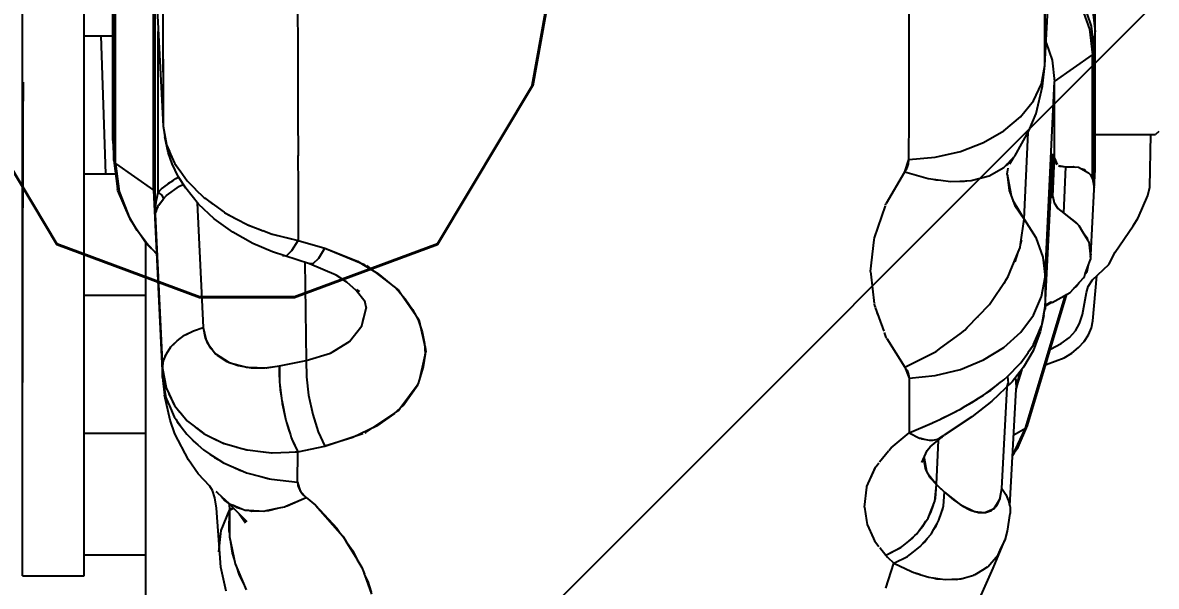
# Model space of a CAD drawing. Header units: millimetres. Extents: x 1084702 to 1166801, y 36632 to 124519.
# Drawn here: x 1102412.2 to 1102596.1, y 47321.2 to 47412.6 of the extents above; entities that cross this region are included whole.
import ezdxf

# ---------------------------------------------------------------- set-up
doc = ezdxf.new("R2010")
doc.units = ezdxf.units.MM
doc.header["$LTSCALE"] = 250
doc.linetypes.add('CENTER', pattern=[3, 2.5, -0.25, 0, -0.25])
doc.layers.get('0').update_dxf_attribs({"color": 255})
doc.layers.add('%posline', color=240, linetype='Continuous')
doc.layers.add('%symbol', color=1, linetype='Continuous')
doc.styles.add('18', font='romans', dxfattribs={"height": 180})
doc.styles.add('ROMANS', font='ROMANS.shx', dxfattribs={"height": 100})
doc.dimstyles.new('dott', dxfattribs={"dimscale": 100, "dimtxt": 150, "dimasz": 0.01, "dimexe": 0.5, "dimexo": 1, "dimgap": 1, "dimtad": 1, "dimdsep": 46, "dimtxsty": 'ROMANS', "dimcen": 1.5, "dimclrd": 1, "dimclre": 1, "dimclrt": 2, "dimazin": 2, "dimtfac": 1, "dimtmove": 2, "dimatfit": 3, "dimldrblk": 'DOT', "dimfxl": 1, "dimtvp": 100, "dimtolj": 1, "dimarcsym": 0})

# ---------------------------------------------------------------- blocks, each defined once
blk = doc.blocks.new('A$C64097268')
at = {"style": '18'}
blk.add_text('20', height=180, dxfattribs=at).set_placement((9824.56, -464.22))
blk = doc.blocks.new('_Dot')
at = {"color": 0, "linetype": 'ByBlock', "lineweight": -2}
blk.add_line((-0.5, 0), (-1, 0), dxfattribs=at)
at = {"color": 0, "linetype": 'ByBlock', "const_width": 0.5}
blk.add_lwpolyline([(-0.25, 0, 1), (0.25, 0, 1)], format="xyb", close=True, dxfattribs=at)
blk = doc.blocks.new('GENERATOR-CENTER')
for p, q in [((-2390.98, -438.84), (-2390.98, -346.96)), ((-2390.98, -438.84), (-2390.98, -346.96)), ((-2390.82, -442.09), (-2390.82, -350.22)), ((-2390.82, -442.09), (-2390.82, -350.22)), ((-2390.53, -442.57), (-2390.53, -350.69)), ((-2390.53, -442.57), (-2390.53, -350.69)), ((-2384.41, -446.9), (-2384.41, -357.48)), ((-2384.41, -446.9), (-2384.41, -357.48)), ((-2239.79, -426.7), (-2238.21, -394.72)), ((-2239.79, -426.7), (-2238.21, -394.72)), ((-2382.9, -403.25), (-2382.85, -419.77)), ((-2239.78, -420), (-2239.73, -403.48)), ((-2384.11, -450.77), (-2384.11, -411.3)), ((-2384.11, -411.3), (-2382.83, -436.5)), ((-2384.11, -450.77), (-2384.11, -411.3)), ((-2384.11, -411.3), (-2382.83, -436.5)), ((-2405.61, -435.64), (-2405.61, -413)), ((-2395.61, -435.64), (-2395.61, -413)), ((-2382.87, -414.49), (-2382.83, -435.8)), ((-2239.79, -426.7), (-2239.77, -417.32)), ((-2234, -416.74), (-2232.57, -420.79)), ((-2234, -416.74), (-2232.57, -420.79)), ((-2233.72, -416.2), (-2232.28, -420.28)), ((-2232.12, -417.01), (-2231.63, -421.22)), ((-2231.63, -421.22), (-2231.63, -415.92)), ((-2231.63, -421.22), (-2231.63, -415.92)), ((-2361, -417.68), (-2360.98, -423.26)), ((-2261.8, -423.48), (-2261.79, -417.92)), ((-2382.85, -419.77), (-2382.83, -435.8)), ((-2239.79, -426.7), (-2239.78, -420)), ((-2232.57, -420.79), (-2232.09, -424.95)), ((-2232.57, -420.79), (-2232.57, -420.79)), ((-2232.57, -420.79), (-2232.09, -424.95)), ((-2232.28, -420.28), (-2231.79, -424.48)), ((-2232.28, -420.29), (-2231.79, -424.48)), ((-2232.28, -420.29), (-2232.28, -420.29)), ((-2231.68, -420.85), (-2231.63, -421.22)), ((-2395.61, -421.85), (-2390.98, -421.85)), ((-2392.94, -421.85), (-2392.16, -444.22)), ((-2383.61, -447.28), (-2383.61, -421.17)), ((-2383.61, -447.28), (-2383.61, -421.17)), ((-2231.79, -424.48), (-2231.63, -421.22)), ((-2231.79, -424.48), (-2231.63, -421.22)), ((-2231.63, -443.16), (-2231.63, -421.22)), ((-2231.63, -443.16), (-2231.63, -421.22)), ((-2360.98, -423.24), (-2360.97, -427.76)), ((-2261.81, -427.99), (-2261.8, -423.47)), ((-2239.6, -423), (-2238.61, -425.82)), ((-2239.6, -423), (-2238.61, -425.82)), ((-2232.09, -424.95), (-2231.79, -424.48)), ((-2232.09, -424.95), (-2231.79, -424.48)), ((-2231.79, -446.44), (-2231.79, -424.48)), ((-2231.79, -446.44), (-2231.79, -424.48)), ((-2238.61, -425.82), (-2238.21, -429.28)), ((-2238.61, -425.82), (-2238.21, -429.28)), ((-2238.21, -429.28), (-2232.09, -424.95)), ((-2238.21, -429.28), (-2232.09, -424.95)), ((-2232.09, -445.06), (-2232.09, -424.95)), ((-2232.09, -445.06), (-2232.09, -424.95)), ((-2360.97, -426.94), (-2360.97, -428.33)), ((-2360.97, -427.76), (-2360.96, -430.95)), ((-2261.82, -429.24), (-2261.81, -426.83)), ((-2261.82, -432.08), (-2261.81, -427.99)), ((-2240.34, -429.63), (-2239.79, -426.7)), ((-2240.34, -429.63), (-2239.79, -426.7)), ((-2240.17, -430), (-2239.79, -426.7)), ((-2240.17, -430), (-2239.79, -426.7)), ((-2405.5, -435.64), (-2405.49, -429.38)), ((-2241.67, -432.43), (-2240.34, -429.63)), ((-2241.67, -432.43), (-2240.34, -429.63)), ((-2241.23, -434.43), (-2240.17, -430)), ((-2239.77, -460.98), (-2238.21, -429.28)), ((-2239.77, -460.98), (-2238.21, -429.28)), ((-2238.21, -441.72), (-2238.21, -429.28)), ((-2238.21, -441.72), (-2238.21, -429.28)), ((-2360.96, -430.94), (-2360.95, -434.76)), ((-2261.83, -434.99), (-2261.82, -432.07)), ((-2243.73, -435.01), (-2241.67, -432.43)), ((-2243.73, -435.01), (-2241.67, -432.43)), ((-2405.62, -492.19), (-2405.5, -435.64)), ((-2405.61, -435.65), (-2405.61, -435.64)), ((-2405.61, -497.16), (-2405.61, -435.65)), ((-2395.61, -497.16), (-2395.61, -435.64)), ((-2382.83, -435.8), (-2382.83, -436.5)), ((-2360.95, -434.76), (-2360.94, -441.3)), ((-2261.84, -441.93), (-2261.83, -434.99)), ((-2246.46, -437.29), (-2243.73, -435.01)), ((-2246.46, -437.29), (-2243.73, -435.01)), ((-2242.38, -437.25), (-2241.23, -434.43)), ((-2395.61, -440.82), (-2395.61, -436.75)), ((-2382.83, -436.5), (-2382.53, -438.24)), ((-2382.83, -436.5), (-2382.29, -439.5)), ((-2249.76, -439.18), (-2246.46, -437.29)), ((-2249.76, -439.18), (-2246.46, -437.29)), ((-2244.67, -441.35), (-2242.38, -437.25)), ((-2243.13, -451.6), (-2242.52, -437.53)), ((-2243.13, -451.6), (-2242.52, -437.53)), ((-2221.31, -437.39), (-2221.85, -437.88)), ((-2390.98, -438.84), (-2390.82, -442.09)), ((-2390.98, -438.84), (-2390.82, -442.09)), ((-2381.98, -440.78), (-2382.53, -438.24)), ((-2253.51, -440.61), (-2249.76, -439.18)), ((-2253.51, -440.61), (-2249.76, -439.18)), ((-2231.63, -437.88), (-2221.85, -437.88)), ((-2222.76, -446.41), (-2222.61, -437.88)), ((-2382.29, -439.5), (-2382.28, -439.53)), ((-2382.28, -439.52), (-2382.27, -439.55)), ((-2382.28, -439.53), (-2381.88, -440.43)), ((-2382.27, -439.55), (-2381.81, -440.59)), ((-2381.38, -442.6), (-2381.98, -440.78)), ((-2381.83, -440.54), (-2380.97, -442.5)), ((-2360.95, -441.28), (-2360.94, -446.25)), ((-2257.59, -441.53), (-2253.51, -440.61)), ((-2257.59, -441.53), (-2253.51, -440.61)), ((-2239.76, -465.74), (-2238.51, -441)), ((-2239.76, -465.74), (-2238.51, -441)), ((-2238.57, -442.44), (-2238.51, -441)), ((-2238.51, -447.91), (-2238.51, -441)), ((-2238.51, -447.91), (-2238.51, -441)), ((-2390.82, -442.09), (-2390.53, -442.57)), ((-2390.82, -442.09), (-2390.74, -442.35)), ((-2390.82, -442.09), (-2390.24, -446.69)), ((-2390.82, -442.09), (-2390.24, -446.69)), ((-2390.74, -442.35), (-2390.53, -442.57)), ((-2390.53, -442.57), (-2389.95, -447.12)), ((-2390.53, -442.57), (-2384.41, -446.9)), ((-2390.53, -442.57), (-2389.95, -447.12)), ((-2390.53, -442.57), (-2384.41, -446.9)), ((-2380.39, -444.65), (-2381.38, -442.6)), ((-2380.97, -442.5), (-2380.94, -442.54)), ((-2380.94, -442.54), (-2380.92, -442.59)), ((-2380.94, -442.55), (-2380.12, -443.7)), ((-2380.92, -442.59), (-2380.07, -443.77)), ((-2262.51, -443.89), (-2261.84, -441.93)), ((-2262.14, -443.26), (-2261.92, -442.6)), ((-2261.92, -442.6), (-2261.84, -441.93)), ((-2261.88, -442.03), (-2261.85, -442.04)), ((-2261.84, -441.93), (-2257.59, -441.53)), ((-2261.84, -441.93), (-2257.59, -441.53)), ((-2246.46, -443.23), (-2244.67, -441.35)), ((-2246.1, -442.85), (-2245.79, -442.66)), ((-2245.92, -442.74), (-2245.87, -442.61)), ((-2245.92, -442.74), (-2245.86, -442.61)), ((-2245.84, -442.69), (-2245.81, -442.55)), ((-2245.82, -442.6), (-2245.82, -442.56)), ((-2245.79, -442.66), (-2245.47, -442.19)), ((-2245.49, -442.61), (-2244.86, -441.55)), ((-2238.59, -442.65), (-2238.57, -442.44)), ((-2238.51, -447.91), (-2238.21, -441.72)), ((-2238.51, -447.91), (-2238.21, -441.72)), ((-2238.21, -441.72), (-2238, -442.55)), ((-2238.21, -441.72), (-2237.81, -442.71)), ((-2238, -442.55), (-2237.82, -442.69)), ((-2237.61, -442.87), (-2236.42, -443.11)), ((-2237.58, -442.87), (-2237.38, -443.02)), ((-2237.38, -443.02), (-2236.42, -443.11)), ((-2236.74, -450.61), (-2236.42, -443.11)), ((-2236.74, -450.61), (-2236.42, -443.11)), ((-2236.42, -443.11), (-2235.21, -443.05)), ((-2236.42, -443.11), (-2234.36, -443.16)), ((-2235.21, -443.05), (-2234.83, -443.15)), ((-2234.36, -443.16), (-2232.71, -444.05)), ((-2231.79, -446.44), (-2231.63, -443.16)), ((-2231.79, -446.44), (-2231.63, -443.16)), ((-2231.64, -443.43), (-2231.63, -443.16)), ((-2395.61, -444.22), (-2390.55, -444.22)), ((-2395.61, -445.44), (-2395.61, -444.22)), ((-2383.07, -446.68), (-2380.76, -444.97)), ((-2380.76, -444.97), (-2380.31, -444.79)), ((-2379.15, -446.58), (-2380.39, -444.65)), ((-2380.08, -443.76), (-2378.92, -445.39)), ((-2265.48, -448.98), (-2262.51, -443.89)), ((-2262.51, -443.89), (-2262.14, -443.26)), ((-2262.51, -443.89), (-2258.72, -444.98)), ((-2258.72, -444.98), (-2256.7, -445.25)), ((-2251.76, -445.33), (-2248.85, -444.57)), ((-2248.85, -444.57), (-2246.46, -443.23)), ((-2245.9, -444.31), (-2245.73, -443.32)), ((-2245.9, -444.3), (-2245.82, -443.57)), ((-2245.9, -444.31), (-2245.27, -447.75)), ((-2245.9, -444.32), (-2245.9, -444.31)), ((-2245.9, -444.32), (-2245.59, -446.93)), ((-2233.96, -443.38), (-2233.38, -443.53)), ((-2233.48, -443.64), (-2233.44, -443.52)), ((-2233.48, -443.64), (-2233.44, -443.52)), ((-2233.38, -443.53), (-2233.13, -443.82)), ((-2232.71, -444.05), (-2232.47, -444.37)), ((-2232.47, -444.37), (-2232.09, -445.06)), ((-2231.8, -446.75), (-2231.64, -443.43)), ((-2231.79, -446.69), (-2231.63, -443.43)), ((-2231.79, -446.69), (-2231.63, -443.54)), ((-2231.66, -443.63), (-2231.64, -443.56)), ((-2231.66, -443.71), (-2231.64, -443.59)), ((-2231.66, -443.71), (-2231.64, -443.59)), ((-2231.63, -443.54), (-2231.63, -443.43)), ((-2390.15, -446.93), (-2390.24, -446.69)), ((-2383.61, -447.28), (-2383.07, -446.68)), ((-2382.57, -446.31), (-2381.9, -445.69)), ((-2382.25, -447.76), (-2380.15, -446.21)), ((-2382.25, -447.76), (-2380.15, -446.21)), ((-2381.9, -445.69), (-2381.27, -445.35)), ((-2381.48, -445.46), (-2381.48, -445.5)), ((-2380.15, -446.21), (-2379.55, -445.98)), ((-2380.15, -446.21), (-2379.55, -445.98)), ((-2377.11, -449.15), (-2379.15, -446.58)), ((-2378.92, -445.39), (-2378.86, -445.44)), ((-2378.86, -445.44), (-2378.82, -445.5)), ((-2378.86, -445.45), (-2377.73, -446.56)), ((-2378.82, -445.5), (-2377.58, -446.72)), ((-2377.6, -446.7), (-2376.21, -448.07)), ((-2360.94, -445.84), (-2360.94, -446.76)), ((-2360.94, -446.25), (-2360.93, -450.06)), ((-2257.99, -445.08), (-2257.48, -445.21)), ((-2257.48, -445.21), (-2256.7, -445.25)), ((-2256.7, -445.25), (-2255.09, -445.46)), ((-2255.09, -445.46), (-2253.61, -445.4)), ((-2253.61, -445.4), (-2251.76, -445.33)), ((-2253.61, -445.4), (-2252.83, -445.44)), ((-2253.6, -445.4), (-2253.6, -445.4)), ((-2252.83, -445.44), (-2252.43, -445.35)), ((-2245.79, -445.27), (-2245.73, -445.26)), ((-2232.33, -457.34), (-2231.8, -446.75)), ((-2232.09, -445.06), (-2231.79, -446.44)), ((-2232.09, -445.06), (-2231.79, -446.44)), ((-2231.8, -446.75), (-2231.79, -446.44)), ((-2231.8, -446.75), (-2231.79, -446.44)), ((-2231.8, -446.74), (-2231.79, -446.69)), ((-2231.79, -446.44), (-2231.79, -446.44)), ((-2223.1, -447.75), (-2222.76, -446.41)), ((-2388.3, -451.33), (-2390.15, -446.93)), ((-2389.95, -447.12), (-2388.24, -451.53)), ((-2389.95, -447.12), (-2388.24, -451.53)), ((-2384.41, -446.9), (-2382.91, -477.26)), ((-2384.41, -446.9), (-2382.91, -477.26)), ((-2384.05, -449.64), (-2383.88, -448.48)), ((-2383.88, -448.48), (-2383.61, -447.28)), ((-2383.61, -447.28), (-2383.01, -447.72)), ((-2383.61, -447.28), (-2383.01, -447.72)), ((-2383.53, -449.34), (-2382.74, -448.31)), ((-2383.5, -449.28), (-2382.74, -448.31)), ((-2383.01, -447.72), (-2382.74, -448.31)), ((-2383.01, -447.72), (-2382.74, -448.31)), ((-2382.74, -448.31), (-2382.25, -447.76)), ((-2382.74, -448.31), (-2382.25, -447.76)), ((-2376.21, -448.07), (-2376.14, -448.13)), ((-2376.14, -448.12), (-2376.08, -448.18)), ((-2376.13, -448.13), (-2374.75, -449.13)), ((-2376.08, -448.18), (-2374.47, -449.33)), ((-2245.59, -446.93), (-2244.65, -449.37)), ((-2245.51, -447.14), (-2245.39, -447.13)), ((-2245.4, -447.42), (-2245.34, -447.41)), ((-2245.4, -447.42), (-2245.33, -447.42)), ((-2245.4, -447.43), (-2245.33, -447.42)), ((-2244.97, -448.55), (-2243.13, -451.6)), ((-2244.96, -448.57), (-2244.96, -448.57)), ((-2244.96, -448.57), (-2244.96, -448.57)), ((-2238.87, -448.16), (-2238.51, -447.91)), ((-2238.87, -448.16), (-2238.51, -447.91)), ((-2238.51, -447.91), (-2238.3, -448.92)), ((-2238.51, -447.91), (-2238.3, -448.92)), ((-2224.69, -451.39), (-2223.1, -447.75)), ((-2384.11, -450.77), (-2383.61, -449.44)), ((-2384.11, -450.77), (-2384.05, -449.64)), ((-2384.11, -450.77), (-2383.94, -450.06)), ((-2383.98, -450.23), (-2383.96, -450.39)), ((-2383.98, -450.23), (-2383.96, -450.39)), ((-2383.94, -450.06), (-2383.64, -449.54)), ((-2383.61, -449.44), (-2383.55, -449.36)), ((-2383.55, -449.37), (-2383.5, -449.28)), ((-2377.3, -448.95), (-2376.33, -469.13)), ((-2377.3, -448.95), (-2376.33, -469.13)), ((-2374.55, -451.54), (-2377.11, -449.15)), ((-2374.49, -449.32), (-2372.94, -450.46)), ((-2372.94, -450.46), (-2372.86, -450.5)), ((-2372.86, -450.49), (-2372.79, -450.54)), ((-2372.85, -450.5), (-2371.18, -451.4)), ((-2360.93, -450.06), (-2360.93, -451.33)), ((-2267.46, -454.62), (-2265.67, -449.41)), ((-2265.81, -449.72), (-2265.78, -449.72)), ((-2265.64, -449.32), (-2265.58, -449.16)), ((-2265.58, -449.16), (-2265.52, -449.05)), ((-2244.65, -449.37), (-2243.13, -451.6)), ((-2238.3, -448.92), (-2237.7, -449.84)), ((-2238.3, -448.92), (-2237.7, -449.84)), ((-2238.28, -448.95), (-2238.28, -448.95)), ((-2238.08, -449.27), (-2238.07, -449.27)), ((-2237.7, -449.84), (-2236.74, -450.61)), ((-2237.7, -449.84), (-2236.74, -450.61)), ((-2237.56, -449.82), (-2237.56, -449.81)), ((-2387.03, -453.44), (-2388.3, -451.33)), ((-2388.24, -451.53), (-2385.44, -455.66)), ((-2388.24, -451.53), (-2385.44, -455.66)), ((-2384.11, -450.77), (-2382.9, -475.77)), ((-2384.11, -450.77), (-2382.9, -475.77)), ((-2371.49, -453.71), (-2374.55, -451.54)), ((-2372.79, -450.54), (-2370.84, -451.58)), ((-2370.84, -451.58), (-2369.21, -452.45)), ((-2360.93, -451.33), (-2360.93, -455.03)), ((-2243.73, -455.69), (-2243.13, -451.6)), ((-2243.13, -451.6), (-2241.28, -454.58)), ((-2243.13, -451.6), (-2241.28, -454.58)), ((-2236.74, -450.61), (-2234.53, -452.4)), ((-2236.74, -450.61), (-2234.7, -452.17)), ((-2236, -451.17), (-2235.97, -451.23)), ((-2234.7, -452.17), (-2234.53, -452.4)), ((-2225.49, -452.67), (-2224.69, -451.39)), ((-2385.54, -455.42), (-2387.03, -453.44)), ((-2368.27, -455.52), (-2371.49, -453.71)), ((-2369.21, -452.45), (-2369.14, -452.48)), ((-2369.15, -452.48), (-2369.09, -452.51)), ((-2369.13, -452.48), (-2366.96, -453.31)), ((-2369.09, -452.51), (-2366.59, -453.45)), ((-2366.63, -453.44), (-2365.16, -454)), ((-2365.16, -454), (-2365.12, -454.01)), ((-2365.12, -454.01), (-2365.09, -454.02)), ((-2365.12, -454.01), (-2360.93, -455.03)), ((-2365.09, -454.02), (-2360.93, -455.03)), ((-2234.53, -452.4), (-2234.28, -452.61)), ((-2234.28, -452.61), (-2233.73, -453.52)), ((-2233.73, -453.52), (-2232.87, -454.95)), ((-2233.73, -453.52), (-2232.94, -454.61)), ((-2228.41, -456.91), (-2225.49, -452.67)), ((-2385.61, -463.93), (-2385.61, -455.41)), ((-2385.61, -496.07), (-2385.61, -455.53)), ((-2383.9, -457.2), (-2385.54, -455.42)), ((-2385.44, -455.66), (-2383.9, -457.17)), ((-2385.44, -455.66), (-2383.9, -457.17)), ((-2365.08, -456.88), (-2368.27, -455.52)), ((-2361.93, -456.67), (-2360.93, -455.03)), ((-2361.93, -456.67), (-2360.93, -455.03)), ((-2360.93, -455.03), (-2356.6, -456.29)), ((-2360.93, -455.03), (-2356.6, -456.29)), ((-2268.08, -460.09), (-2267.5, -454.95)), ((-2267.49, -454.95), (-2267.46, -454.62)), ((-2243.8, -456.15), (-2243.73, -455.69)), ((-2243.73, -455.69), (-2243.51, -454.99)), ((-2241.28, -454.58), (-2240.15, -457.73)), ((-2241.28, -454.58), (-2240.15, -457.73)), ((-2232.94, -454.61), (-2232.87, -454.95)), ((-2232.87, -454.95), (-2232.69, -455.25)), ((-2232.69, -455.25), (-2232.58, -456.22)), ((-2359.09, -458.8), (-2365.08, -456.88)), ((-2363.44, -457.47), (-2362.79, -457.51)), ((-2363.44, -457.47), (-2362.79, -457.51)), ((-2362.79, -457.51), (-2361.93, -456.67)), ((-2362.79, -457.51), (-2361.93, -456.67)), ((-2357.59, -457.92), (-2356.6, -456.29)), ((-2357.59, -457.92), (-2356.6, -456.29)), ((-2356.6, -456.29), (-2350.06, -459.01)), ((-2356.6, -456.29), (-2351.27, -458.41)), ((-2245.41, -460.08), (-2244.12, -456.94)), ((-2244.62, -458.51), (-2244.12, -456.94)), ((-2244.12, -456.94), (-2243.8, -456.15)), ((-2240.15, -457.74), (-2239.77, -460.98)), ((-2240.15, -457.74), (-2239.77, -460.98)), ((-2232.58, -456.22), (-2232.42, -457.73)), ((-2232.58, -456.22), (-2232.33, -457.34)), ((-2232.42, -457.73), (-2232.33, -457.34)), ((-2232.42, -457.73), (-2232.38, -458.11)), ((-2229.45, -458.94), (-2228.41, -456.91)), ((-2359.86, -458.5), (-2359.6, -474.48)), ((-2359.86, -458.5), (-2359.6, -474.48)), ((-2359.12, -458.72), (-2358.46, -458.76)), ((-2359.12, -458.72), (-2358.46, -458.76)), ((-2354.75, -460.66), (-2359.09, -458.8)), ((-2358.46, -458.76), (-2357.59, -457.92)), ((-2358.46, -458.76), (-2357.59, -457.92)), ((-2351.27, -458.41), (-2348.01, -460.4)), ((-2349.86, -459.12), (-2344.68, -463.06)), ((-2233.24, -460.47), (-2232.71, -459.01)), ((-2232.94, -460.06), (-2232.71, -459.01)), ((-2232.71, -459.01), (-2232.38, -458.11)), ((-2232.06, -461.42), (-2229.45, -458.94)), ((-2353.02, -461.78), (-2354.75, -460.66)), ((-2348.01, -460.4), (-2345.27, -462.61)), ((-2268.09, -460.14), (-2268.08, -460.1)), ((-2268.09, -460.14), (-2268.05, -460.48)), ((-2268.04, -460.52), (-2267.49, -465.24)), ((-2248.79, -465.44), (-2246.04, -461.33)), ((-2246.4, -462.03), (-2246.04, -461.33)), ((-2246.04, -461.33), (-2245.73, -460.87)), ((-2245.73, -460.87), (-2245.41, -460.08)), ((-2240.32, -464.12), (-2239.77, -460.98)), ((-2240.32, -464.12), (-2239.77, -460.98)), ((-2239.77, -460.98), (-2239.76, -465.74)), ((-2239.77, -460.98), (-2239.76, -465.74)), ((-2235.71, -463.46), (-2233.53, -461.08)), ((-2233.53, -461.08), (-2233.39, -460.89)), ((-2233.39, -460.89), (-2233.24, -460.47)), ((-2233.24, -460.47), (-2232.94, -460.06)), ((-2232.8, -462.49), (-2232.06, -461.42)), ((-2232.03, -468.04), (-2231.35, -460.75)), ((-2351.49, -463.17), (-2353.02, -461.78)), ((-2350.03, -465), (-2351.49, -463.17)), ((-2351.46, -462.96), (-2350.97, -463.32)), ((-2345.26, -462.62), (-2343.58, -464.5)), ((-2344.68, -463.06), (-2344.3, -463.61)), ((-2267.82, -462.9), (-2267.76, -462.9)), ((-2267.82, -462.9), (-2267.76, -462.9)), ((-2246.99, -462.88), (-2246.98, -462.74)), ((-2235.1, -462.8), (-2234.72, -462.52)), ((-2234.72, -462.52), (-2234.23, -461.85)), ((-2233.05, -463.45), (-2232.8, -462.49)), ((-2395.61, -463.93), (-2385.61, -463.93)), ((-2350.17, -464.81), (-2349.9, -466)), ((-2344.29, -463.63), (-2341.36, -467.84)), ((-2343.58, -464.5), (-2342.36, -466.2)), ((-2242.92, -485.44), (-2236.43, -463.87)), ((-2242.92, -485.44), (-2236.43, -463.87)), ((-2242.63, -485.01), (-2236.25, -463.76)), ((-2242.63, -485.01), (-2236.25, -463.76)), ((-2241.65, -467.13), (-2240.32, -464.12)), ((-2241.65, -467.13), (-2240.32, -464.12)), ((-2239.68, -466.15), (-2239.68, -464.2)), ((-2239.68, -465.5), (-2238.77, -464.99)), ((-2239.68, -465.57), (-2238.77, -464.99)), ((-2239.61, -465.56), (-2238.69, -465.05)), ((-2239.61, -465.56), (-2238.69, -465.05)), ((-2238.77, -464.99), (-2238.6, -465.11)), ((-2238.6, -465.11), (-2235.71, -463.46)), ((-2237.56, -464.51), (-2237.48, -464.47)), ((-2237.48, -464.47), (-2237.41, -464.43)), ((-2233.72, -467.05), (-2233.05, -463.45)), ((-2350.59, -468.89), (-2349.9, -466)), ((-2342.36, -466.2), (-2341.48, -467.91)), ((-2267.48, -465.29), (-2267.45, -465.56)), ((-2267.45, -465.56), (-2267.34, -465.86)), ((-2267.33, -465.88), (-2265.94, -469.74)), ((-2267.11, -466.83), (-2267, -466.81)), ((-2267.1, -466.85), (-2266.99, -466.83)), ((-2252.38, -469.17), (-2248.79, -465.44)), ((-2240.31, -468.84), (-2239.76, -465.74)), ((-2239.97, -467.2), (-2239.76, -465.74)), ((-2239.83, -466.21), (-2239.68, -466.15)), ((-2239.68, -465.64), (-2239.61, -465.56)), ((-2239.68, -465.64), (-2239.61, -465.56)), ((-2234.18, -468.5), (-2233.72, -467.05)), ((-2352.57, -471.41), (-2350.59, -468.89)), ((-2350.59, -468.89), (-2350.25, -467.46)), ((-2341.48, -467.91), (-2340.81, -469.82)), ((-2341.36, -467.85), (-2341.34, -467.87)), ((-2341.34, -467.87), (-2341.3, -468.06)), ((-2341.29, -468.09), (-2340.29, -472.65)), ((-2250.69, -467.5), (-2250.69, -467.41)), ((-2243.72, -469.91), (-2241.65, -467.13)), ((-2243.72, -469.91), (-2241.65, -467.13)), ((-2240.77, -469.9), (-2240.32, -468.87)), ((-2240.66, -469.65), (-2240.32, -468.86)), ((-2239.97, -467.2), (-2240.54, -469.82)), ((-2240.32, -468.86), (-2240.31, -468.84)), ((-2240.32, -468.87), (-2240.32, -468.86)), ((-2234.85, -469.68), (-2234.18, -468.5)), ((-2232.26, -469.21), (-2232.03, -468.04)), ((-2380.56, -471.28), (-2379.33, -470.4)), ((-2379.33, -470.4), (-2377.9, -469.68)), ((-2379.09, -470.28), (-2378.99, -470.2)), ((-2378.99, -470.2), (-2378.76, -470.11)), ((-2377.9, -469.68), (-2376.33, -469.13)), ((-2376.33, -469.13), (-2375.82, -471.21)), ((-2376.33, -469.13), (-2376.01, -470.84)), ((-2352.58, -471.41), (-2350.73, -469.07)), ((-2340.81, -469.82), (-2340.41, -471.74)), ((-2265.87, -469.93), (-2265.57, -470.74)), ((-2265.57, -470.74), (-2265.47, -470.9)), ((-2256.67, -472.45), (-2253.56, -470.16)), ((-2253.56, -470.16), (-2252.78, -469.58)), ((-2252.78, -469.58), (-2252.38, -469.17)), ((-2246.45, -472.36), (-2243.72, -469.91)), ((-2246.45, -472.36), (-2243.72, -469.91)), ((-2240.54, -469.82), (-2241.72, -472.94)), ((-2241.64, -471.92), (-2240.73, -469.81)), ((-2235.81, -470.76), (-2234.85, -469.68)), ((-2233.42, -471.41), (-2232.73, -470.34)), ((-2232.73, -470.34), (-2232.26, -469.21)), ((-2382.3, -473.4), (-2381.56, -472.29)), ((-2381.56, -472.29), (-2380.56, -471.28)), ((-2381.2, -471.93), (-2381.09, -471.77)), ((-2381.09, -471.77), (-2380.92, -471.64)), ((-2376.01, -470.84), (-2375.24, -472.37)), ((-2375.82, -471.21), (-2375.76, -471.46)), ((-2375.76, -471.46), (-2375.56, -471.74)), ((-2375.56, -471.74), (-2374.55, -473.12)), ((-2375.24, -472.37), (-2374.06, -473.65)), ((-2375.07, -472.41), (-2375.03, -472.59)), ((-2374.96, -472.55), (-2374.92, -472.71)), ((-2355.67, -473.33), (-2352.57, -471.41)), ((-2340.41, -471.74), (-2340.32, -473.49)), ((-2340.33, -472.45), (-2340.27, -472.18)), ((-2265.44, -470.95), (-2262.5, -475.56)), ((-2257.45, -473.03), (-2256.67, -472.45)), ((-2249.75, -474.39), (-2246.45, -472.36)), ((-2249.75, -474.39), (-2246.45, -472.36)), ((-2242.54, -473.2), (-2241.68, -471.99)), ((-2242.3, -472.87), (-2241.67, -471.97)), ((-2241.68, -471.99), (-2241.67, -471.96)), ((-2241.67, -471.96), (-2241.64, -471.92)), ((-2238.91, -472.64), (-2237.14, -471.74)), ((-2237.14, -471.74), (-2235.81, -470.76)), ((-2235.42, -473.29), (-2234.32, -472.4)), ((-2234.32, -472.4), (-2233.42, -471.41)), ((-2382.75, -474.57), (-2382.3, -473.4)), ((-2382.48, -473.86), (-2382.44, -473.69)), ((-2382.44, -473.69), (-2382.37, -473.59)), ((-2374.55, -473.12), (-2374.34, -473.4)), ((-2374.34, -473.4), (-2374.21, -473.48)), ((-2374.21, -473.48), (-2372.27, -474.73)), ((-2374.06, -473.65), (-2372.5, -474.65)), ((-2359.6, -474.48), (-2355.67, -473.33)), ((-2355.67, -473.33), (-2354.61, -472.67)), ((-2341.26, -477.75), (-2340.33, -473.64)), ((-2340.32, -473.49), (-2340.63, -475.51)), ((-2340.31, -473.58), (-2340.2, -473.07)), ((-2340.28, -472.69), (-2340.2, -473.07)), ((-2262.5, -475.56), (-2257.96, -473.28)), ((-2259.16, -473.98), (-2259.15, -473.88)), ((-2257.96, -473.28), (-2257.45, -473.03)), ((-2253.5, -475.93), (-2249.75, -474.39)), ((-2253.5, -475.93), (-2249.75, -474.39)), ((-2243.71, -474.88), (-2242.48, -473.12)), ((-2241.72, -472.94), (-2243.25, -475.59)), ((-2239.61, -475.16), (-2236.68, -474.05)), ((-2236.68, -474.05), (-2235.42, -473.29)), ((-2382.91, -477.26), (-2382.9, -475.77)), ((-2382.91, -477.26), (-2382.9, -475.77)), ((-2382.9, -475.77), (-2382.75, -474.57)), ((-2382.9, -475.77), (-2382.35, -478.88)), ((-2382.9, -475.77), (-2382.36, -478.85)), ((-2372.5, -474.65), (-2370.65, -475.33)), ((-2372.27, -474.73), (-2372.15, -474.81)), ((-2372.15, -474.81), (-2371.77, -474.92)), ((-2371.77, -474.92), (-2369.7, -475.49)), ((-2370.65, -475.33), (-2368.55, -475.68)), ((-2369.7, -475.49), (-2369.31, -475.6)), ((-2369.31, -475.6), (-2369.02, -475.6)), ((-2369.02, -475.6), (-2366.13, -475.67)), ((-2368.55, -475.68), (-2366.29, -475.7)), ((-2366.29, -475.7), (-2363.94, -475.38)), ((-2366.13, -475.67), (-2366.02, -475.68)), ((-2366.02, -475.68), (-2363.94, -475.38)), ((-2363.97, -477.21), (-2363.94, -475.38)), ((-2363.94, -475.38), (-2359.6, -474.48)), ((-2363.94, -475.38), (-2359.6, -474.48)), ((-2363.94, -475.38), (-2363.93, -477.73)), ((-2359.6, -474.48), (-2359.58, -477.12)), ((-2359.6, -474.48), (-2359.59, -474.48)), ((-2359.6, -474.48), (-2359.58, -477.12)), ((-2340.63, -475.51), (-2341.43, -478.24)), ((-2340.83, -475.84), (-2340.62, -475.84)), ((-2340.83, -475.84), (-2340.62, -475.84)), ((-2263.23, -474.43), (-2263.22, -474.42)), ((-2262.5, -475.56), (-2262.13, -476.13)), ((-2262.5, -475.56), (-2261.83, -477.36)), ((-2262.13, -476.13), (-2261.9, -476.74)), ((-2257.57, -476.94), (-2253.5, -475.93)), ((-2257.57, -476.94), (-2253.5, -475.93)), ((-2245.85, -477.09), (-2243.77, -474.95)), ((-2245.85, -477.09), (-2243.79, -474.98)), ((-2243.25, -475.59), (-2245.09, -477.95)), ((-2244.33, -478.73), (-2243.5, -475.95)), ((-2244.33, -478.73), (-2243.5, -475.95)), ((-2243.79, -474.98), (-2243.76, -474.93)), ((-2243.76, -474.94), (-2243.71, -474.88)), ((-2382.91, -477.26), (-2382.36, -480.5)), ((-2382.91, -477.26), (-2382.62, -480.1)), ((-2363.97, -477.21), (-2363.93, -477.73)), ((-2363.94, -477.53), (-2363.93, -477.53)), ((-2363.94, -477.54), (-2363.93, -477.54)), ((-2363.93, -477.73), (-2363.93, -478.02)), ((-2363.93, -478.02), (-2363.88, -478.45)), ((-2359.58, -477.12), (-2359.22, -480.13)), ((-2359.58, -477.12), (-2359.22, -480.13)), ((-2341.35, -478.15), (-2341.27, -477.79)), ((-2261.9, -476.74), (-2261.83, -477.36)), ((-2261.83, -477.36), (-2257.57, -476.94)), ((-2261.83, -477.36), (-2257.57, -476.94)), ((-2261.83, -477.36), (-2261.81, -482.46)), ((-2245.09, -477.95), (-2248.4, -481.1)), ((-2247.26, -478.24), (-2246.44, -477.62)), ((-2246.44, -477.62), (-2245.85, -477.09)), ((-2245.85, -477.09), (-2245.76, -478.15)), ((-2245.85, -477.09), (-2245.76, -478.15)), ((-2244.61, -477.43), (-2244.5, -477.7)), ((-2244.5, -477.7), (-2244.43, -479.13)), ((-2244.5, -477.75), (-2244.45, -477.88)), ((-2244.45, -477.88), (-2244.35, -478.71)), ((-2244.22, -478.3), (-2244, -477.15)), ((-2244, -477.15), (-2243.96, -476.63)), ((-2382.36, -478.85), (-2382.35, -478.88)), ((-2382.35, -478.88), (-2382.34, -478.91)), ((-2382.34, -478.91), (-2381.85, -479.94)), ((-2381.87, -479.89), (-2381.04, -481.7)), ((-2363.88, -478.45), (-2363.63, -480.6)), ((-2363.88, -478.45), (-2363.82, -479.28)), ((-2363.82, -479.28), (-2363.63, -480.6)), ((-2344.44, -482.29), (-2341.43, -478.25)), ((-2343.88, -481.79), (-2341.5, -478.44)), ((-2341.5, -478.44), (-2341.43, -478.25)), ((-2341.43, -478.25), (-2341.35, -478.15)), ((-2249.73, -480.12), (-2249.23, -479.74)), ((-2249.24, -479.73), (-2248.56, -479.29)), ((-2249.14, -479.67), (-2247.42, -478.37)), ((-2248.7, -479.34), (-2248.66, -479.35)), ((-2248.7, -479.34), (-2248.66, -479.35)), ((-2248.56, -479.29), (-2247.24, -478.22)), ((-2246.79, -495.26), (-2245.94, -478.88)), ((-2246.79, -495.26), (-2245.94, -478.88)), ((-2245.99, -478.94), (-2245.76, -478.15)), ((-2245.99, -478.94), (-2245.76, -478.15)), ((-2245.5, -498.03), (-2244.43, -479.13)), ((-2244.43, -479.13), (-2244.35, -478.71)), ((-2244.43, -479.06), (-2244.4, -478.95)), ((-2244.43, -479.08), (-2244.41, -479.01)), ((-2244.43, -479.13), (-2244.42, -479.05)), ((-2244.43, -479.13), (-2244.42, -479.05)), ((-2244.42, -479.05), (-2244.31, -478.49)), ((-2244.42, -479.05), (-2244.4, -478.96)), ((-2244.42, -479.05), (-2244.4, -478.96)), ((-2244.4, -478.96), (-2244.22, -478.3)), ((-2244.35, -478.68), (-2244.35, -478.68)), ((-2381.7, -484.19), (-2382.62, -480.1)), ((-2382.36, -480.5), (-2382.26, -480.74)), ((-2382.26, -480.74), (-2381.8, -481.82)), ((-2382.26, -480.74), (-2382.22, -480.95)), ((-2382.22, -480.95), (-2381.8, -481.82)), ((-2381.79, -480.07), (-2381.01, -481.74)), ((-2381.04, -481.7), (-2381, -481.75)), ((-2381, -481.75), (-2380.98, -481.79)), ((-2363.63, -480.6), (-2363.58, -481.03)), ((-2363.58, -481.03), (-2363.54, -481.21)), ((-2363.54, -481.21), (-2362.97, -483.94)), ((-2363.54, -481.21), (-2363.5, -481.48)), ((-2363.5, -481.48), (-2363.04, -483.69)), ((-2359.22, -480.13), (-2358.56, -483.22)), ((-2359.22, -480.13), (-2358.56, -483.22)), ((-2252.73, -481.91), (-2251.65, -481.31)), ((-2252.62, -481.85), (-2250.78, -480.75)), ((-2252.21, -481.62), (-2252.13, -481.56)), ((-2252.05, -481.53), (-2251.95, -481.45)), ((-2248.4, -481.1), (-2251.66, -483.62)), ((-2251.65, -481.31), (-2250.55, -480.59)), ((-2250.57, -480.62), (-2249.73, -480.12)), ((-2381.8, -481.82), (-2381.04, -483.6)), ((-2381.04, -483.6), (-2380.72, -484.04)), ((-2380.98, -481.79), (-2380.09, -482.86)), ((-2380.13, -482.82), (-2378.99, -484.22)), ((-2379.97, -483.01), (-2378.94, -484.26)), ((-2358.56, -483.22), (-2357.66, -486.07)), ((-2358.56, -483.22), (-2357.66, -486.07)), ((-2349.87, -486.12), (-2344.71, -482.65)), ((-2345.31, -483.06), (-2348.21, -485.15)), ((-2345.29, -483.04), (-2343.88, -481.79)), ((-2344.71, -482.65), (-2344.45, -482.31)), ((-2344.06, -481.79), (-2343.87, -481.79)), ((-2344.06, -481.79), (-2343.87, -481.79)), ((-2261.82, -482.45), (-2261.81, -483.13)), ((-2261.81, -483.13), (-2261.8, -486.21)), ((-2256.65, -483.93), (-2254.98, -483.14)), ((-2256.41, -483.82), (-2254.33, -482.79)), ((-2254.98, -483.14), (-2254.14, -482.68)), ((-2254.16, -482.7), (-2253.48, -482.36)), ((-2253.48, -482.36), (-2252.73, -481.91)), ((-2380.92, -486.38), (-2381.7, -484.19)), ((-2380.72, -484.04), (-2379.87, -485.23)), ((-2380.72, -484.04), (-2380.53, -484.44)), ((-2380.53, -484.44), (-2379.87, -485.23)), ((-2379.87, -485.23), (-2379, -486.46)), ((-2378.99, -484.22), (-2378.93, -484.26)), ((-2378.93, -484.26), (-2378.89, -484.32)), ((-2378.89, -484.32), (-2377.57, -485.31)), ((-2377.62, -485.28), (-2376.28, -486.32)), ((-2377.42, -485.43), (-2376.21, -486.35)), ((-2363.04, -483.69), (-2362.97, -483.94)), ((-2362.97, -483.94), (-2362.93, -484.12)), ((-2362.93, -484.12), (-2362.8, -484.53)), ((-2362.8, -484.53), (-2362.16, -486.56)), ((-2362.8, -484.53), (-2362.44, -485.8)), ((-2348.21, -485.15), (-2352.06, -486.96)), ((-2261.8, -486.21), (-2258.16, -484.65)), ((-2261.8, -486.21), (-2258.42, -484.77)), ((-2259.49, -485.22), (-2259.47, -485.21)), ((-2259.17, -485.09), (-2259.17, -485.08)), ((-2258.42, -484.77), (-2257.94, -484.54)), ((-2257.95, -484.56), (-2257.55, -484.39)), ((-2257.55, -484.39), (-2256.64, -483.93)), ((-2251.66, -483.62), (-2256.15, -486.62)), ((-2245.04, -489.92), (-2242.92, -485.44)), ((-2244.85, -486.55), (-2242.92, -485.44)), ((-2244.85, -486.55), (-2242.92, -485.44)), ((-2244.41, -488.92), (-2242.92, -485.44)), ((-2244.14, -488.52), (-2242.63, -485.01)), ((-2242.92, -485.44), (-2242.63, -485.01)), ((-2242.92, -485.44), (-2242.63, -485.01)), ((-2395.61, -486.29), (-2385.61, -486.29)), ((-2395.61, -486.32), (-2395.61, -486.29)), ((-2385.61, -496.15), (-2385.61, -486.29)), ((-2378.69, -490.57), (-2380.92, -486.38)), ((-2379, -486.46), (-2378.35, -487.06)), ((-2378.35, -487.06), (-2377.17, -488.16)), ((-2378.35, -487.06), (-2377.91, -487.59)), ((-2376.28, -486.32), (-2376.2, -486.35)), ((-2376.21, -486.35), (-2376.14, -486.4)), ((-2376.14, -486.4), (-2374.43, -487.22)), ((-2374.49, -487.19), (-2373, -487.92)), ((-2374.31, -487.28), (-2372.93, -487.94)), ((-2362.44, -485.8), (-2362.16, -486.56)), ((-2362.16, -486.56), (-2362.03, -486.98)), ((-2362.03, -486.98), (-2361.92, -487.23)), ((-2361.92, -487.23), (-2360.99, -489.31)), ((-2361.92, -487.23), (-2361.75, -487.71)), ((-2357.66, -486.07), (-2356.61, -488.4)), ((-2357.66, -486.07), (-2356.61, -488.4)), ((-2356.61, -488.4), (-2350.45, -486.34)), ((-2352.06, -486.96), (-2356.61, -488.4)), ((-2350.08, -486.22), (-2349.96, -486.18)), ((-2349.96, -486.18), (-2349.94, -486.17)), ((-2264.74, -488.63), (-2261.8, -486.21)), ((-2261.8, -486.21), (-2260.11, -487.06)), ((-2260.11, -487.06), (-2259.94, -487.1)), ((-2259.94, -487.1), (-2259.79, -487.18)), ((-2259.94, -487.1), (-2259.39, -487.23)), ((-2259.79, -487.18), (-2259.38, -487.23)), ((-2259.71, -487.19), (-2259.71, -487.16)), ((-2259.38, -487.23), (-2258.55, -487.43)), ((-2258.38, -488.47), (-2256.53, -486.94)), ((-2257.69, -487.33), (-2257.2, -487.27)), ((-2257.2, -487.27), (-2256.82, -487.04)), ((-2256.82, -487.04), (-2256.39, -486.77)), ((-2256.82, -487.04), (-2256.53, -486.94)), ((-2256.53, -486.94), (-2256.39, -486.77)), ((-2256.39, -486.77), (-2256.15, -486.62)), ((-2244.6, -489.18), (-2243.71, -487.28)), ((-2377.91, -487.59), (-2377.17, -488.16)), ((-2377.17, -488.16), (-2376.29, -488.98)), ((-2376.29, -488.98), (-2375.22, -489.67)), ((-2373.83, -487.51), (-2373.81, -487.52)), ((-2373.83, -487.51), (-2373.81, -487.52)), ((-2373, -487.92), (-2372.93, -487.94)), ((-2372.93, -487.94), (-2372.86, -487.97)), ((-2372.86, -487.97), (-2370.83, -488.54)), ((-2370.84, -488.53), (-2369.27, -488.97)), ((-2370.71, -488.57), (-2369.21, -488.98)), ((-2369.27, -488.97), (-2369.21, -488.98)), ((-2369.21, -488.98), (-2369.16, -489)), ((-2369.16, -489), (-2366.61, -489.28)), ((-2361.75, -487.71), (-2360.99, -489.31)), ((-2360.99, -489.31), (-2356.61, -488.4)), ((-2360.99, -489.31), (-2356.61, -488.4)), ((-2265.09, -489.07), (-2264.74, -488.63)), ((-2259.76, -491.03), (-2258.88, -489.07)), ((-2258.88, -489.07), (-2258.38, -488.47)), ((-2258.55, -487.43), (-2258.24, -487.39)), ((-2258.53, -488.58), (-2258.38, -488.47)), ((-2258.24, -487.39), (-2257.69, -487.33)), ((-2258.24, -487.39), (-2257.98, -487.43)), ((-2257.98, -487.43), (-2257.69, -487.33)), ((-2257.36, -494.6), (-2257.06, -487.38)), ((-2257.36, -494.6), (-2257.06, -487.38)), ((-2244.87, -489.57), (-2244.41, -488.92)), ((-2244.6, -489.18), (-2244.39, -488.88)), ((-2244.41, -488.92), (-2244.14, -488.52)), ((-2395.61, -491.03), (-2395.61, -490.47)), ((-2377.12, -492.85), (-2378.69, -490.57)), ((-2375.22, -489.67), (-2373.8, -490.58)), ((-2375.22, -489.67), (-2374.48, -490.24)), ((-2374.48, -490.24), (-2373.79, -490.58)), ((-2373.8, -490.58), (-2373.01, -491.08)), ((-2366.61, -489.28), (-2365.22, -489.44)), ((-2366.55, -489.29), (-2365.19, -489.44)), ((-2365.22, -489.44), (-2365.19, -489.44)), ((-2365.19, -489.44), (-2365.16, -489.45)), ((-2365.16, -489.45), (-2360.99, -489.31)), ((-2361.41, -489.32), (-2360.99, -489.31)), ((-2361.01, -494.2), (-2360.99, -489.31)), ((-2361.01, -494.2), (-2360.99, -489.31)), ((-2266.6, -490.94), (-2265.17, -489.16)), ((-2259.43, -490.73), (-2259.35, -490.11)), ((-2259.43, -490.73), (-2259.15, -492.17)), ((-2259.38, -490.33), (-2259.02, -492.43)), ((-2245, -489.85), (-2244.83, -489.64)), ((-2244.85, -489.52), (-2244.6, -489.18)), ((-2244.83, -489.64), (-2244.63, -489.22)), ((-2373.01, -491.08), (-2371.42, -491.77)), ((-2371.42, -491.77), (-2369.87, -492.44)), ((-2371.42, -491.77), (-2370.39, -492.28)), ((-2370.39, -492.28), (-2369.87, -492.44)), ((-2369.87, -492.44), (-2369.29, -492.69)), ((-2369.29, -492.69), (-2366.97, -493.29)), ((-2268.66, -494.94), (-2267.25, -491.8)), ((-2268.12, -493.73), (-2267.35, -491.94)), ((-2267.25, -491.8), (-2267.19, -491.68)), ((-2267.19, -491.68), (-2266.71, -491.08)), ((-2259.15, -492.17), (-2258.46, -493.47)), ((-2258.84, -492.75), (-2257.36, -494.6)), ((-2375.24, -494.84), (-2377.12, -492.85)), ((-2366.97, -493.29), (-2365.55, -493.66)), ((-2366.97, -493.29), (-2365.83, -493.62)), ((-2365.83, -493.62), (-2365.55, -493.66)), ((-2365.55, -493.66), (-2365.24, -493.74)), ((-2365.24, -493.74), (-2361.01, -494.2)), ((-2361.01, -494.2), (-2360.95, -494.74)), ((-2361.01, -494.2), (-2360.57, -495.68)), ((-2258.46, -493.47), (-2257.36, -494.6)), ((-2257.63, -497.28), (-2257.36, -494.6)), ((-2257.53, -496.82), (-2257.36, -494.6)), ((-2257.36, -494.6), (-2256.08, -495.82)), ((-2257.36, -494.6), (-2257.06, -494.89)), ((-2385.61, -526.55), (-2385.61, -496.07)), ((-2385.61, -506), (-2385.61, -496.15)), ((-2374.8, -495.54), (-2375.24, -494.84)), ((-2374.45, -496.73), (-2374.8, -495.54)), ((-2374.27, -495.73), (-2374.01, -495.96)), ((-2374.01, -495.96), (-2372.03, -497.74)), ((-2360.95, -494.74), (-2360.78, -495.27)), ((-2360.86, -495.01), (-2360.78, -494.97)), ((-2360.86, -495.01), (-2360.78, -494.97)), ((-2360.78, -495.27), (-2360.49, -495.79)), ((-2360.57, -495.68), (-2360.54, -495.7)), ((-2360.54, -495.71), (-2359.61, -496.72)), ((-2360.49, -495.79), (-2360.1, -496.27)), ((-2360.1, -496.27), (-2359.61, -496.72)), ((-2269.08, -498.27), (-2268.67, -495.03)), ((-2268.67, -495.03), (-2268.66, -494.94)), ((-2257.06, -494.89), (-2256.08, -495.82)), ((-2256.23, -498.07), (-2256.08, -495.82)), ((-2256.08, -495.84), (-2256.08, -495.82)), ((-2256.08, -495.82), (-2253.77, -497.67)), ((-2256.08, -495.82), (-2254.63, -497.07)), ((-2247.09, -496.98), (-2246.79, -495.26)), ((-2247.05, -496.86), (-2246.79, -495.26)), ((-2246.79, -495.26), (-2246.14, -496.21)), ((-2246.14, -496.21), (-2245.68, -497.22)), ((-2405.61, -507.04), (-2405.61, -497.16)), ((-2395.61, -507.04), (-2395.61, -497.16)), ((-2374.19, -498.42), (-2374.45, -496.73)), ((-2373.42, -496.49), (-2372.84, -497.16)), ((-2372.84, -497.16), (-2372.37, -497.43)), ((-2372.84, -497.16), (-2371.96, -497.87)), ((-2372.11, -497.75), (-2372.06, -498.74)), ((-2372.11, -497.75), (-2372.06, -498.74)), ((-2372.03, -497.74), (-2371.48, -497.95)), ((-2371.96, -497.87), (-2370.48, -499.37)), ((-2371.48, -497.95), (-2370.03, -498.51)), ((-2371.48, -497.95), (-2370.82, -498.33)), ((-2370.69, -498.26), (-2370.63, -498.38)), ((-2363.98, -498.38), (-2363.14, -498.21)), ((-2363.14, -498.21), (-2362.94, -498.12)), ((-2362.94, -498.12), (-2359.61, -496.72)), ((-2362.94, -498.12), (-2362.71, -498.06)), ((-2362.71, -498.06), (-2359.61, -496.72)), ((-2359.61, -496.72), (-2358.13, -497.94)), ((-2359.61, -496.72), (-2358.13, -497.94)), ((-2358.13, -497.94), (-2353.67, -502.97)), ((-2358.13, -497.94), (-2354.66, -501.69)), ((-2269.08, -498.28), (-2269.08, -498.27)), ((-2269.08, -498.28), (-2268.73, -500.41)), ((-2269.02, -497.79), (-2269.02, -497.8)), ((-2258.74, -500.03), (-2257.63, -497.28)), ((-2258.28, -499.12), (-2257.88, -497.89)), ((-2257.61, -497.08), (-2257.53, -496.82)), ((-2256.32, -498.33), (-2256.23, -498.07)), ((-2254.63, -497.07), (-2253.22, -498.05)), ((-2253.77, -497.67), (-2253.56, -497.84)), ((-2253.56, -497.84), (-2253.45, -497.89)), ((-2253.45, -497.89), (-2251.23, -498.96)), ((-2253.22, -498.05), (-2251.86, -498.74)), ((-2248.43, -498.79), (-2247.61, -498.03)), ((-2248.02, -498.49), (-2247.09, -496.98)), ((-2247.61, -498.03), (-2247.05, -496.86)), ((-2245.68, -497.22), (-2245.59, -497.63)), ((-2245.59, -497.63), (-2245.54, -497.73)), ((-2245.59, -497.63), (-2245.54, -497.83)), ((-2245.54, -497.83), (-2245.54, -497.73)), ((-2245.54, -497.83), (-2245.45, -498.25)), ((-2245.45, -498.25), (-2245.43, -499.29)), ((-2373.45, -507.97), (-2374.19, -498.42)), ((-2373.41, -502.07), (-2372.06, -498.74)), ((-2373.41, -502.07), (-2372.06, -498.74)), ((-2372.13, -502.2), (-2372.06, -498.74)), ((-2372.06, -498.74), (-2371.46, -498.38)), ((-2372.06, -498.74), (-2371.41, -498.42)), ((-2372.06, -498.74), (-2372.05, -503.07)), ((-2370.82, -498.33), (-2370.03, -498.51)), ((-2370.48, -499.37), (-2369.48, -500.8)), ((-2370.48, -499.37), (-2369.25, -500.61)), ((-2370.35, -498.39), (-2370.34, -498.44)), ((-2370.03, -498.51), (-2369.49, -498.73)), ((-2369.49, -498.73), (-2368.99, -498.75)), ((-2368.99, -498.75), (-2367.24, -498.85)), ((-2368.99, -498.75), (-2368.41, -498.89)), ((-2368.61, -498.84), (-2368.54, -498.78)), ((-2368.52, -498.86), (-2368.42, -498.78)), ((-2368.41, -498.89), (-2367.24, -498.85)), ((-2367.26, -498.84), (-2367.26, -498.85)), ((-2367.24, -498.85), (-2366.48, -498.89)), ((-2366.48, -498.89), (-2366.1, -498.81)), ((-2366.1, -498.81), (-2363.98, -498.38)), ((-2366.1, -498.81), (-2365.68, -498.79)), ((-2365.87, -498.76), (-2365.79, -498.8)), ((-2365.68, -498.79), (-2363.98, -498.38)), ((-2269.06, -498.47), (-2269.05, -498.48)), ((-2269.06, -498.47), (-2269.05, -498.48)), ((-2260.2, -502.06), (-2258.74, -500.03)), ((-2258.58, -499.64), (-2258.28, -499.12)), ((-2256.98, -500.39), (-2256.58, -499.15)), ((-2256.58, -499.15), (-2256.32, -498.33)), ((-2256.58, -499.15), (-2256.33, -498.53)), ((-2256.45, -498.74), (-2256.42, -498.76)), ((-2256.45, -498.75), (-2256.43, -498.76)), ((-2256.33, -498.53), (-2256.32, -498.33)), ((-2251.86, -498.74), (-2250.59, -499.11)), ((-2251.23, -498.96), (-2249.52, -499.15)), ((-2250.59, -499.11), (-2249.43, -499.14)), ((-2250.35, -499.12), (-2250.31, -499.06)), ((-2250.23, -499.12), (-2250.21, -499.07)), ((-2249.52, -499.15), (-2248.02, -498.49)), ((-2249.43, -499.14), (-2248.43, -498.79)), ((-2248.48, -498.69), (-2248.47, -498.8)), ((-2245.88, -502.17), (-2245.43, -499.29)), ((-2354.66, -501.69), (-2354.1, -502.49)), ((-2268.73, -500.42), (-2268.62, -501.08)), ((-2268.62, -501.08), (-2267.62, -503.32)), ((-2268.51, -501.05), (-2268.51, -501.07)), ((-2260.2, -502.06), (-2259.57, -501.34)), ((-2259.57, -501.34), (-2259.1, -500.54)), ((-2258.26, -502.63), (-2257.8, -501.82)), ((-2257.8, -501.82), (-2257.27, -500.91)), ((-2257.8, -501.82), (-2257.43, -501.31)), ((-2257.43, -501.31), (-2257.27, -500.91)), ((-2257.27, -500.91), (-2256.98, -500.39)), ((-2373.78, -505.5), (-2373.41, -502.07)), ((-2373.78, -505.5), (-2373.41, -502.07)), ((-2373.48, -502.7), (-2373.48, -502.7)), ((-2373.41, -502.07), (-2373.41, -502.07)), ((-2372.13, -502.2), (-2372.05, -502.7)), ((-2372.05, -503.07), (-2371.14, -507.44)), ((-2353.67, -502.97), (-2353.21, -503.72)), ((-2353.25, -503.68), (-2352.03, -505.37)), ((-2353.16, -503.8), (-2351.42, -506.64)), ((-2267.61, -503.35), (-2267.45, -503.7)), ((-2267.45, -503.7), (-2266.73, -504.63)), ((-2262.4, -504.19), (-2260.91, -502.87)), ((-2262.4, -504.19), (-2261.3, -503.33)), ((-2261.3, -503.33), (-2260.91, -502.87)), ((-2260.91, -502.87), (-2260.56, -502.57)), ((-2260.56, -502.57), (-2260.2, -502.06)), ((-2259.6, -504.17), (-2258.89, -503.35)), ((-2259.26, -503.87), (-2258.89, -503.35)), ((-2258.89, -503.35), (-2258.26, -502.63)), ((-2248.17, -508.15), (-2246.28, -503.62)), ((-2247.03, -505.23), (-2246.21, -503.46)), ((-2246.21, -503.46), (-2246.19, -503.39)), ((-2246.19, -503.39), (-2245.88, -502.17)), ((-2246.19, -503.38), (-2246.19, -503.37)), ((-2246.19, -503.39), (-2246.19, -503.38)), ((-2246.19, -503.39), (-2246.19, -503.38)), ((-2373.78, -505.51), (-2373.78, -505.5)), ((-2373.78, -505.5), (-2373.78, -505.51)), ((-2373.78, -505.51), (-2373.78, -505.52)), ((-2371.87, -503.95), (-2371.61, -505.7)), ((-2352.03, -505.37), (-2351.4, -506.68)), ((-2266.58, -504.81), (-2265.6, -506.06)), ((-2266.13, -505.45), (-2265.6, -506.06)), ((-2265.6, -506.06), (-2263.13, -504.75)), ((-2265.6, -506.06), (-2263.36, -504.93)), ((-2264.64, -505.57), (-2264.63, -505.54)), ((-2264.06, -505.24), (-2264.02, -505.26)), ((-2263.36, -504.93), (-2263.13, -504.75)), ((-2263.13, -504.75), (-2262.93, -504.65)), ((-2262.93, -504.65), (-2262.4, -504.19)), ((-2261.83, -506.06), (-2261.1, -505.49)), ((-2261.63, -505.95), (-2261.1, -505.49)), ((-2261.1, -505.49), (-2260, -504.63)), ((-2260, -504.63), (-2259.6, -504.17)), ((-2259.6, -504.17), (-2259.26, -503.87)), ((-2247.39, -505.99), (-2247.05, -505.26)), ((-2247.37, -505.98), (-2247, -505.17)), ((-2405.61, -509.38), (-2405.61, -507.04)), ((-2395.61, -506), (-2385.61, -506)), ((-2395.61, -509.38), (-2395.61, -507.04)), ((-2371.61, -505.7), (-2371.29, -506.74)), ((-2371.14, -507.44), (-2369.37, -511.64)), ((-2351.4, -506.67), (-2350.57, -508.02)), ((-2265.61, -511.39), (-2264.31, -507.36)), ((-2265.6, -506.06), (-2265.3, -506.36)), ((-2265.6, -506.06), (-2265.52, -506.14)), ((-2265.3, -506.36), (-2264.31, -507.36)), ((-2264.31, -507.36), (-2262.06, -506.24)), ((-2264.31, -507.36), (-2261.44, -508.72)), ((-2262.06, -506.24), (-2261.83, -506.06)), ((-2261.83, -506.06), (-2261.63, -505.95)), ((-2249.05, -507.92), (-2247.39, -506.01)), ((-2247.39, -505.99), (-2247.37, -505.98)), ((-2247.39, -506.01), (-2247.39, -506)), ((-2372.58, -511.86), (-2373.45, -507.97)), ((-2370.86, -508.11), (-2370.53, -509.15)), ((-2370.53, -509.15), (-2369.73, -510.8)), ((-2350.57, -508.02), (-2350.18, -509.11)), ((-2350.24, -509.04), (-2349.63, -510.3)), ((-2350.1, -509.33), (-2349.02, -512.35)), ((-2261.44, -508.72), (-2261.04, -508.85)), ((-2261.03, -508.85), (-2260.07, -509.15)), ((-2260.75, -508.98), (-2260.05, -509.16)), ((-2260.06, -509.16), (-2258.64, -509.6)), ((-2253.24, -509.84), (-2251.32, -509.27)), ((-2252.27, -517.23), (-2248.17, -508.15)), ((-2251.45, -509.34), (-2251.3, -509.26)), ((-2251.3, -509.26), (-2251.09, -509.2)), ((-2251.09, -509.2), (-2249.61, -508.27)), ((-2249.62, -508.27), (-2249.14, -507.99)), ((-2249.52, -508.21), (-2249.11, -507.95)), ((-2249.14, -507.99), (-2249.1, -507.94)), ((-2249.11, -507.95), (-2249.05, -507.92)), ((-2405.61, -509.38), (-2395.61, -509.38)), ((-2349.63, -510.3), (-2349.07, -512.06)), ((-2258.64, -509.6), (-2257.9, -509.71)), ((-2257.9, -509.71), (-2257.34, -509.86)), ((-2257.88, -509.72), (-2256.79, -509.88)), ((-2257.34, -509.86), (-2256.77, -509.88)), ((-2256.77, -509.88), (-2255.95, -510)), ((-2255.95, -510), (-2254.9, -509.95)), ((-2254.9, -509.95), (-2254.21, -509.98)), ((-2254.86, -509.95), (-2253.65, -509.9)), ((-2254.21, -509.98), (-2253.6, -509.89)), ((-2253.61, -509.89), (-2253.41, -509.88)), ((-2253.41, -509.88), (-2253.27, -509.84)), ((-2253.27, -509.84), (-2252.93, -509.79)), ((-2252.16, -509.56), (-2252.14, -509.51)), ((-2251.98, -509.5), (-2251.96, -509.46))]:
    blk.add_line(p, q)
blk = doc.blocks.new('BL_1-deck_B4_2')
blk.add_blockref('GENERATOR-CENTER', (87054.78, 16083.83))

msp = doc.modelspace()

# ---------------------------------------------------------------- hatches: boundary and pattern name
at = {"layer": '%symbol', "true_color": 0x939598}
h = msp.add_hatch(dxfattribs=at)
h.set_pattern_fill('ANSI31', color=252, scale=100)
h.paths.add_polyline_path([(1097892.6, 52632.31), (1097892.6, 43032.31), (1109392.6, 43032.31), (1109392.6, 52632.31)])

# ---------------------------------------------------------------- block references
for name, p in [('BL_1-deck_B4_2', (1017763.01, 31748.48)), ('A$C64097268', (1092392.6, 47832.31))]:
    msp.add_blockref(name, p)
at = {"linetype": 'CENTER'}
msp.add_blockref('A$C64097268', (1092392.6, 47832.31), dxfattribs=at)

# ---------------------------------------------------------------- leaders
at = {"layer": '%posline', "linetype": 'ByBlock'}
for points in [[(1105977.01, 46518.41), (1099711.3, 53457.36)], [(1106280.81, 47363.31), (1101490.53, 42238.05)]]:
    msp.add_leader(points, dimstyle='dott', override={"dimasz": 2, "dimgap": 1, "dimtad": 0, "dimclrd": 256}, dxfattribs=at)

doc.saveas('drawing.dxf')
